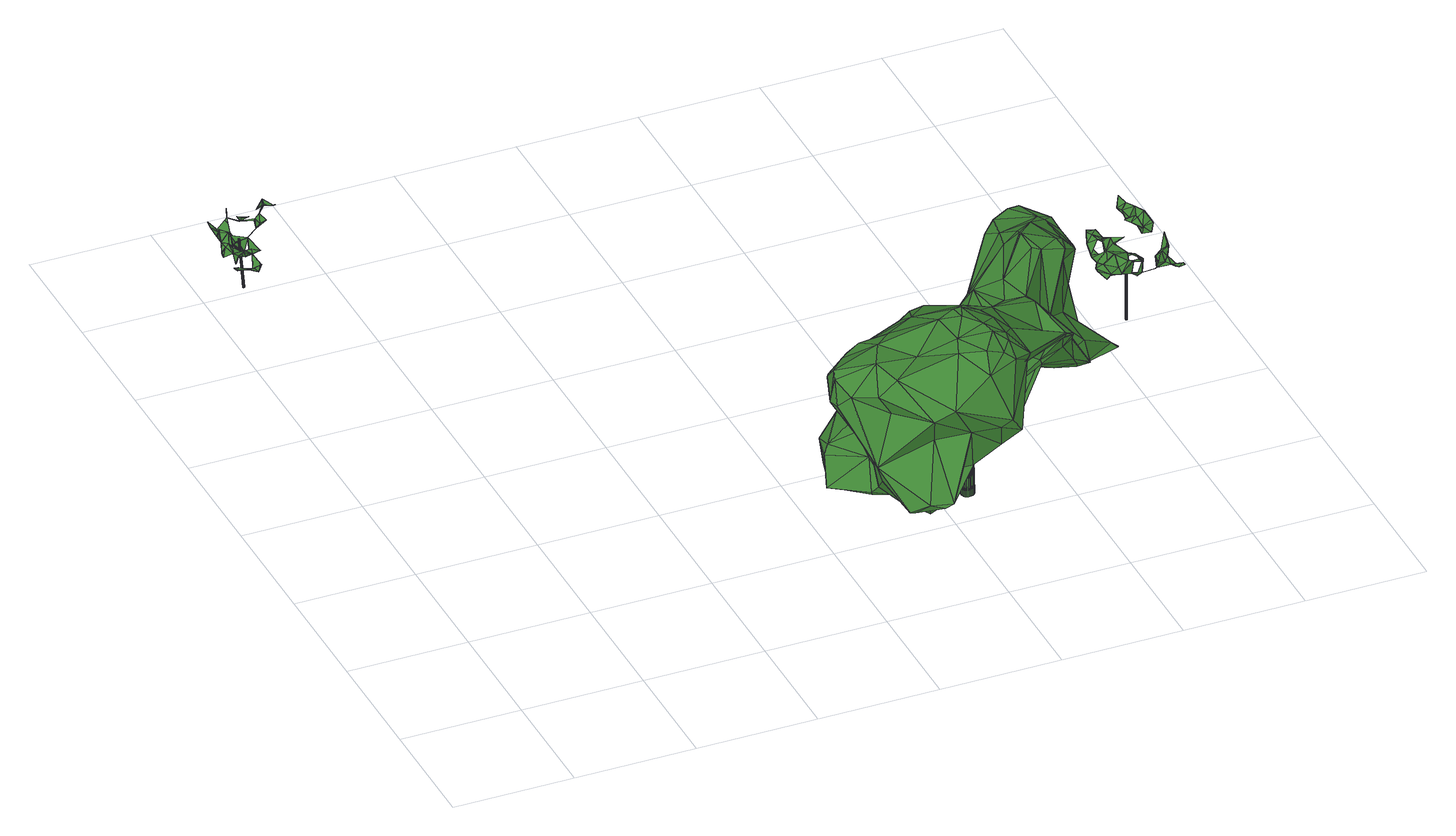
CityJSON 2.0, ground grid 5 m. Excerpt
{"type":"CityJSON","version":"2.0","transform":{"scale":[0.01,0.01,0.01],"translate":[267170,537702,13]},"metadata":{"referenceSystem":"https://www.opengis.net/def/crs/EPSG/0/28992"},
"CityObjects":{
"tree1":{"type":"SolitaryVegetationObject","attributes":{"gtid":547,"crown_width_m":2.65,"crown_median_z":15.43,"crown_r50_m":0.143,"crown_porosity":0.964,"trunk_H_m":2.27,"trunk_DBH_m":0.0518,"trunk_radius_m":0.0259,"trunk_base_height_m":13.16,"original_gtid":"618"},"geometry":[{"type":"MultiSurface","lod":"3","boundaries":[[[0,1,2]],[[2,1,3]],[[4,5,6]],[[7,8,9]],[[7,9,10]],[[11,12,13]],[[14,15,16]],[[17,18,19]],[[20,21,22]],[[23,24,25]],[[26,27,28]],[[11,13,29]],[[30,16,31]],[[32,33,34]],[[35,36,37]],[[25,38,23]],[[27,39,28]],[[25,40,41]],[[29,31,42]],[[35,2,43]],[[37,44,45]],[[46,47,48]],[[49,50,51]],[[52,51,50]],[[2,53,54]],[[55,56,57]],[[29,42,11]],[[58,59,60]],[[4,61,62]],[[29,13,63]],[[64,65,66]],[[67,68,69]],[[70,4,62]],[[71,5,69]],[[25,72,41]],[[37,45,73]],[[22,26,28]],[[22,28,74]],[[60,75,57]],[[76,77,78]],[[64,66,78]],[[78,66,76]],[[30,18,49]],[[79,42,65]],[[66,65,42]],[[80,52,50]],[[66,42,76]],[[31,76,42]],[[81,73,82]],[[56,55,83]],[[84,81,85]],[[86,59,58]],[[80,87,88]],[[20,22,74]],[[61,4,6]],[[18,50,49]],[[7,75,89]],[[19,18,90]],[[91,92,93]],[[85,94,95]],[[96,51,5]],[[97,88,98]],[[99,92,100]],[[23,38,24]],[[76,15,77]],[[101,33,74]],[[32,74,33]],[[102,48,53]],[[93,41,40]],[[103,104,95]],[[105,1,106]],[[106,107,105]],[[96,105,51]],[[2,35,54]],[[2,54,108]],[[109,100,92]],[[41,110,111]],[[84,85,95]],[[72,25,23]],[[27,9,8]],[[81,84,41]],[[16,15,76]],[[64,112,14]],[[16,76,31]],[[6,71,61]],[[48,103,53]],[[46,113,47]],[[58,89,86]],[[14,79,65]],[[30,79,14]],[[114,31,29]],[[26,21,27]],[[115,116,117]],[[108,53,2]],[[17,118,119]],[[92,110,109]],[[81,41,120]],[[53,121,102]],[[43,2,122]],[[123,121,124]],[[123,46,125]],[[60,59,75]],[[126,127,128]],[[129,127,126]],[[98,88,87]],[[130,127,131]],[[130,128,127]],[[38,40,24]],[[110,93,111]],[[104,37,120]],[[104,132,37]],[[106,6,5]],[[109,93,100]],[[133,25,41]],[[133,41,84]],[[129,131,127]],[[81,37,73]],[[123,125,121]],[[15,14,112]],[[134,135,96]],[[94,85,81]],[[95,104,84]],[[48,102,125]],[[48,125,46]],[[91,130,131]],[[123,113,46]],[[121,125,102]],[[39,99,32]],[[28,39,32]],[[90,62,19]],[[54,103,95]],[[16,30,14]],[[39,21,20]],[[136,130,91]],[[37,107,44]],[[1,107,37]],[[74,100,20]],[[51,117,49]],[[116,49,117]],[[41,111,120]],[[3,88,137]],[[3,137,2]],[[55,10,83]],[[39,138,99]],[[93,99,138]],[[114,29,63]],[[30,31,114]],[[139,96,135]],[[138,39,100]],[[93,138,100]],[[83,10,56]],[[123,103,113]],[[47,113,103]],[[74,28,101]],[[37,132,35]],[[47,103,48]],[[39,138,8]],[[136,140,141]],[[40,111,93]],[[94,82,106]],[[6,106,82]],[[15,112,77]],[[27,138,39]],[[86,89,75]],[[60,89,58]],[[126,128,130]],[[126,130,136]],[[25,24,40]],[[141,131,129]],[[7,10,55]],[[7,55,75]],[[73,6,142]],[[82,73,142]],[[82,142,6]],[[33,101,67]],[[116,62,90]],[[129,136,141]],[[134,52,139]],[[43,122,80]],[[91,131,141]],[[39,20,100]],[[124,103,123]],[[118,51,119]],[[54,53,103]],[[81,82,94]],[[63,18,30]],[[114,63,30]],[[129,126,136]],[[120,37,81]],[[30,143,79]],[[49,143,30]],[[34,33,67]],[[34,67,61]],[[22,21,26]],[[70,62,115]],[[115,62,116]],[[1,37,144]],[[35,132,124]],[[27,8,138]],[[140,136,91]],[[2,144,36]],[[121,108,124]],[[53,108,121]],[[145,9,27]],[[145,57,56]],[[93,92,99]],[[52,96,5]],[[134,96,52]],[[89,57,7]],[[60,57,89]],[[56,9,145]],[[74,32,100]],[[28,32,101]],[[32,99,100]],[[1,0,43]],[[1,43,80]],[[101,32,67]],[[106,5,71]],[[106,71,146]],[[59,86,75]],[[108,54,124]],[[103,124,104]],[[37,36,144]],[[84,104,120]],[[132,147,124]],[[104,124,147]],[[104,147,132]],[[140,91,110]],[[91,93,110]],[[105,107,1]],[[133,111,40]],[[14,65,64]],[[110,41,109]],[[109,41,93]],[[146,107,106]],[[107,146,44]],[[27,57,145]],[[27,7,57]],[[38,25,40]],[[133,40,25]],[[84,120,111]],[[133,84,111]],[[139,52,80]],[[135,134,139]],[[51,52,5]],[[51,5,115]],[[98,87,97]],[[80,122,87]],[[122,97,87]],[[77,112,78]],[[78,112,64]],[[18,116,90]],[[69,51,118]],[[49,116,18]],[[97,137,88]],[[2,137,97]],[[62,67,69]],[[80,51,1]],[[19,118,17]],[[62,61,67]],[[55,57,75]],[[141,92,91]],[[140,92,141]],[[110,92,140]],[[42,79,12]],[[42,12,11]],[[73,71,6]],[[94,1,144]],[[39,8,21]],[[27,21,8]],[[7,27,8]],[[50,17,119]],[[61,71,69]],[[105,96,80]],[[139,80,96]],[[70,115,4]],[[115,5,4]],[[63,13,143]],[[18,63,143]],[[18,143,49]],[[73,45,34]],[[67,45,44]],[[18,17,50]],[[62,118,19]],[[62,69,118]],[[122,2,97]],[[94,106,1]],[[115,117,51]],[[56,10,9]],[[73,68,71]],[[34,68,73]],[[3,1,88]],[[80,88,1]],[[80,1,105]],[[143,12,79]],[[71,68,146]],[[43,0,35]],[[35,0,36]],[[2,36,0]],[[146,68,44]],[[44,68,67]],[[143,13,12]],[[61,69,68]],[[61,68,34]],[[105,1,51]],[[54,95,144]],[[54,144,2]],[[94,144,95]],[[69,5,51]],[[124,54,35]],[[50,119,80]],[[80,119,51]],[[32,45,67]],[[34,45,32]],[[148,149,150]],[[148,150,151]],[[151,150,152]],[[151,152,153]],[[150,149,154]],[[150,154,152]],[[152,154,155]],[[152,155,153]],[[154,149,156]],[[154,156,155]],[[155,156,157]],[[155,157,153]],[[156,149,158]],[[156,158,157]],[[157,158,159]],[[157,159,153]],[[158,149,160]],[[158,160,159]],[[159,160,161]],[[159,161,153]],[[160,149,162]],[[160,162,161]],[[162,149,163]],[[162,163,161]],[[161,163,164]],[[161,164,153]],[[163,149,165]],[[163,165,164]],[[164,165,166]],[[164,166,153]],[[165,149,167]],[[165,167,166]],[[166,167,168]],[[166,168,153]],[[167,149,169]],[[167,169,168]],[[168,169,170]],[[168,170,153]],[[169,149,171]],[[169,171,170]],[[170,171,172]],[[170,172,153]],[[171,149,173]],[[171,173,172]],[[172,173,174]],[[172,174,153]],[[173,149,175]],[[173,175,174]],[[174,175,176]],[[174,176,153]],[[175,149,177]],[[175,177,176]],[[176,177,178]],[[176,178,153]],[[177,149,179]],[[177,179,178]],[[179,149,180]],[[179,180,178]],[[178,180,181]],[[178,181,153]],[[180,149,182]],[[180,182,181]],[[181,182,183]],[[181,183,153]],[[182,149,184]],[[182,184,183]],[[183,184,185]],[[183,185,153]],[[184,149,186]],[[184,186,185]],[[185,186,187]],[[185,187,153]],[[186,149,188]],[[186,188,187]],[[187,188,189]],[[187,189,153]],[[188,149,190]],[[188,190,189]],[[189,190,151]],[[189,151,153]],[[190,149,148]],[[190,148,151]]]}]},
"tree2":{"type":"SolitaryVegetationObject","attributes":{"gtid":377,"crown_width_m":12.2,"crown_median_z":18.65,"crown_r50_m":0.411,"crown_porosity":0.877,"trunk_H_m":5.58,"trunk_DBH_m":0.522,"trunk_radius_m":0.261,"trunk_base_height_m":13.07,"original_gtid":"420"},"geometry":[{"type":"Solid","lod":"3","boundaries":[[[[191,192,193]],[[194,192,191]],[[195,196,197]],[[198,199,200]],[[201,202,203]],[[204,205,206]],[[204,206,207]],[[208,201,209]],[[210,211,212]],[[213,214,215]],[[216,217,218]],[[207,219,204]],[[220,221,222]],[[213,215,223]],[[224,225,226]],[[227,228,229]],[[227,230,231]],[[232,233,234]],[[211,235,236]],[[225,237,238]],[[239,240,241]],[[242,240,239]],[[243,244,245]],[[243,246,244]],[[247,248,249]],[[250,251,252]],[[253,254,225]],[[255,246,243]],[[256,257,258]],[[259,260,261]],[[259,261,262]],[[263,264,265]],[[229,203,227]],[[250,252,266]],[[267,268,195]],[[269,270,271]],[[225,254,237]],[[269,272,273]],[[274,275,276]],[[238,237,249]],[[220,277,278]],[[279,280,281]],[[282,281,283]],[[223,284,285]],[[286,287,288]],[[277,234,289]],[[290,291,292]],[[293,294,295]],[[294,293,215]],[[216,296,297]],[[298,250,266]],[[298,299,250]],[[300,301,302]],[[303,274,304]],[[305,297,306]],[[307,308,309]],[[310,311,312]],[[310,312,276]],[[211,236,313]],[[314,315,316]],[[293,223,215]],[[216,317,267]],[[205,204,251]],[[266,252,318]],[[319,318,252]],[[320,277,289]],[[321,235,279]],[[294,214,322]],[[269,273,323]],[[324,208,209]],[[325,326,327]],[[191,239,255]],[[328,329,330]],[[328,331,329]],[[257,272,332]],[[333,334,259]],[[335,336,337]],[[338,339,340]],[[341,330,329]],[[301,342,343]],[[301,344,345]],[[323,273,314]],[[346,347,348]],[[320,289,201]],[[314,273,315]],[[349,315,333]],[[349,333,262]],[[350,310,218]],[[350,218,217]],[[245,323,243]],[[314,316,243]],[[314,243,323]],[[209,201,326]],[[351,296,352]],[[303,352,296]],[[292,253,353]],[[354,197,355]],[[354,355,356]],[[223,357,284]],[[257,261,260]],[[322,214,358]],[[359,327,326]],[[279,281,282]],[[285,360,356]],[[223,293,357]],[[299,205,251]],[[299,251,250]],[[243,316,194]],[[318,361,362]],[[197,363,364]],[[350,365,310]],[[243,194,255]],[[292,254,253]],[[264,284,366]],[[366,284,357]],[[367,198,237]],[[254,292,367]],[[353,205,299]],[[254,367,237]],[[237,368,249]],[[225,369,253]],[[353,253,369]],[[295,357,293]],[[275,303,296]],[[358,214,213]],[[205,353,206]],[[370,348,280]],[[371,231,230]],[[319,252,219]],[[372,373,312]],[[277,220,234]],[[259,374,260]],[[257,260,374]],[[252,251,204]],[[200,199,375]],[[267,195,197]],[[197,286,267]],[[200,368,198]],[[237,198,368]],[[191,255,194]],[[316,315,349]],[[255,239,246]],[[272,257,374]],[[283,347,375]],[[249,368,247]],[[368,200,247]],[[279,282,321]],[[376,377,372]],[[372,377,378]],[[223,285,213]],[[376,310,377]],[[281,347,283]],[[214,294,215]],[[341,379,306]],[[229,228,304]],[[327,380,381]],[[327,381,325]],[[342,301,300]],[[343,344,301]],[[329,308,382]],[[331,328,383]],[[232,380,233]],[[233,380,327]],[[384,385,295]],[[191,346,386]],[[387,222,388]],[[387,338,222]],[[309,383,300]],[[233,327,359]],[[210,329,382]],[[364,305,306]],[[324,209,381]],[[313,212,211]],[[345,302,301]],[[389,242,350]],[[390,242,389]],[[231,228,227]],[[391,345,344]],[[350,242,365]],[[392,266,318]],[[329,210,393]],[[380,391,381]],[[384,236,394]],[[309,331,383]],[[203,202,395]],[[203,395,371]],[[236,235,394]],[[246,239,271]],[[362,396,389]],[[396,390,389]],[[304,274,276]],[[244,270,245]],[[271,270,244]],[[397,298,336]],[[398,295,385]],[[310,275,296]],[[244,246,271]],[[373,399,312]],[[269,323,270]],[[400,401,220]],[[400,220,222]],[[229,304,276]],[[312,402,276]],[[343,342,202]],[[258,257,332]],[[323,245,270]],[[224,193,369]],[[290,353,264]],[[199,385,321]],[[403,286,356]],[[365,377,310]],[[286,288,267]],[[278,404,373]],[[405,379,341]],[[358,379,405]],[[320,201,203]],[[394,235,321]],[[395,406,383]],[[233,359,234]],[[378,377,222]],[[226,225,248]],[[381,326,325]],[[194,316,349]],[[347,346,407]],[[258,408,241]],[[332,408,258]],[[278,409,410]],[[208,202,201]],[[269,411,272]],[[324,344,208]],[[391,344,324]],[[235,211,210]],[[210,412,413]],[[210,387,412]],[[282,283,321]],[[328,352,414]],[[330,352,328]],[[304,414,303]],[[278,320,404]],[[295,415,384]],[[294,415,295]],[[278,410,220]],[[378,222,221]],[[345,340,339]],[[306,297,351]],[[192,416,193]],[[271,239,241]],[[409,417,221]],[[338,308,307]],[[371,230,203]],[[298,265,299]],[[322,212,313]],[[418,193,416]],[[358,355,197]],[[379,358,197]],[[259,262,333]],[[319,361,318]],[[193,346,191]],[[407,346,193]],[[299,265,353]],[[264,353,265]],[[303,414,352]],[[330,306,351]],[[341,306,330]],[[288,287,217]],[[371,395,414]],[[310,376,311]],[[364,306,379]],[[222,377,388]],[[364,379,197]],[[191,386,239]],[[208,343,202]],[[227,203,230]],[[294,322,415]],[[374,259,334]],[[414,383,328]],[[356,360,403]],[[263,265,298]],[[413,370,280]],[[362,389,287]],[[217,287,389]],[[257,361,319]],[[332,272,411]],[[312,311,372]],[[376,372,311]],[[307,309,339]],[[348,347,281]],[[348,281,280]],[[209,326,381]],[[337,336,392]],[[335,403,336]],[[297,317,216]],[[239,370,365]],[[419,207,418]],[[279,420,280]],[[420,413,280]],[[401,421,345]],[[400,421,401]],[[213,285,355]],[[411,408,332]],[[241,408,411]],[[203,229,422]],[[203,422,320]],[[321,375,199]],[[226,407,193]],[[224,226,193]],[[226,248,247]],[[226,247,407]],[[403,360,263]],[[353,369,206]],[[207,206,369]],[[340,421,400]],[[284,360,285]],[[263,360,284]],[[305,317,297]],[[358,212,322]],[[405,212,358]],[[279,235,413]],[[362,392,318]],[[337,392,362]],[[279,413,420]],[[330,351,352]],[[345,339,302]],[[309,302,339]],[[362,287,337]],[[216,218,310]],[[382,387,210]],[[329,405,341]],[[356,355,285]],[[266,336,298]],[[387,308,338]],[[382,308,387]],[[212,405,393]],[[212,393,210]],[[284,264,263]],[[228,231,371]],[[228,371,304]],[[317,268,267]],[[403,263,336]],[[414,304,371]],[[349,262,192]],[[349,192,194]],[[220,409,221]],[[372,409,373]],[[409,372,378]],[[361,396,362]],[[272,334,273]],[[374,334,272]],[[413,235,210]],[[319,219,419]],[[207,419,219]],[[396,423,242]],[[239,365,242]],[[198,367,398]],[[193,418,369]],[[207,369,418]],[[261,192,262]],[[340,400,338]],[[222,338,400]],[[220,401,234]],[[234,401,232]],[[366,398,367]],[[283,375,321]],[[373,409,278]],[[339,338,307]],[[300,406,342]],[[337,287,286]],[[346,239,386]],[[346,348,239]],[[217,267,288]],[[217,216,267]],[[370,424,348]],[[239,348,424]],[[239,424,370]],[[204,219,252]],[[345,421,340]],[[247,200,375]],[[238,248,225]],[[224,369,225]],[[249,248,238]],[[247,375,407]],[[347,407,375]],[[324,381,391]],[[213,355,358]],[[309,300,302]],[[422,402,425]],[[409,220,410]],[[387,388,412]],[[313,236,415]],[[290,292,353]],[[389,350,217]],[[367,291,366]],[[292,291,367]],[[366,291,264]],[[290,264,291]],[[394,321,385]],[[278,277,320]],[[384,394,385]],[[198,385,199]],[[398,385,198]],[[234,359,289]],[[392,336,266]],[[201,289,326]],[[331,308,329]],[[261,416,192]],[[271,411,269]],[[241,411,271]],[[388,377,412]],[[256,426,257]],[[361,257,426]],[[361,426,396]],[[256,396,426]],[[396,256,423]],[[357,398,366]],[[359,326,289]],[[295,398,357]],[[313,415,322]],[[399,402,312]],[[365,370,377]],[[356,286,354]],[[197,354,286]],[[335,286,403]],[[378,221,417]],[[351,297,296]],[[412,377,370]],[[413,412,370]],[[396,242,390]],[[397,336,263]],[[331,309,308]],[[337,286,335]],[[329,393,405]],[[315,334,333]],[[273,334,315]],[[404,320,425]],[[373,425,399]],[[402,399,425]],[[397,263,298]],[[343,208,344]],[[317,305,363]],[[384,415,236]],[[342,406,202]],[[395,202,406]],[[305,364,363]],[[300,383,406]],[[395,383,414]],[[422,425,320]],[[419,418,416]],[[404,425,373]],[[419,416,319]],[[319,416,257]],[[257,416,261]],[[196,195,268]],[[409,378,417]],[[197,196,363]],[[401,391,232]],[[345,391,401]],[[232,391,380]],[[196,268,363]],[[317,363,268]],[[241,240,258]],[[256,240,423]],[[242,423,240]],[[258,240,256]],[[276,275,310]],[[229,402,422]],[[229,276,402]],[[274,303,275]],[[310,296,216]],[[427,428,429]],[[427,429,430]],[[430,429,431]],[[430,431,432]],[[429,428,433]],[[429,433,431]],[[431,433,434]],[[431,434,432]],[[433,428,435]],[[433,435,434]],[[434,435,436]],[[434,436,432]],[[435,428,437]],[[435,437,436]],[[436,437,438]],[[436,438,432]],[[437,428,439]],[[437,439,438]],[[438,439,440]],[[438,440,432]],[[439,428,441]],[[439,441,440]],[[440,441,442]],[[440,442,432]],[[441,428,443]],[[441,443,442]],[[442,443,444]],[[442,444,432]],[[443,428,445]],[[443,445,444]],[[444,445,446]],[[444,446,432]],[[445,428,447]],[[445,447,446]],[[446,447,448]],[[446,448,432]],[[447,428,449]],[[447,449,448]],[[448,449,450]],[[448,450,432]],[[449,428,451]],[[449,451,450]],[[450,451,452]],[[450,452,432]],[[451,428,453]],[[451,453,452]],[[452,453,454]],[[452,454,432]],[[453,428,455]],[[453,455,454]],[[454,455,456]],[[454,456,432]],[[455,428,457]],[[455,457,456]],[[456,457,458]],[[456,458,432]],[[457,428,459]],[[457,459,458]],[[458,459,460]],[[458,460,432]],[[459,428,461]],[[459,461,460]],[[460,461,462]],[[460,462,432]],[[461,428,463]],[[461,463,462]],[[462,463,464]],[[462,464,432]],[[463,428,465]],[[463,465,464]],[[464,465,466]],[[464,466,432]],[[465,428,467]],[[465,467,466]],[[466,467,468]],[[466,468,432]],[[467,428,469]],[[467,469,468]],[[468,469,470]],[[468,470,432]],[[469,428,471]],[[469,471,470]],[[470,471,472]],[[470,472,432]],[[471,428,473]],[[471,473,472]],[[472,473,474]],[[472,474,432]],[[473,428,475]],[[473,475,474]],[[474,475,476]],[[474,476,432]],[[475,428,427]],[[475,427,476]],[[476,427,430]],[[476,430,432]]]]}]},
"tree3":{"type":"SolitaryVegetationObject","attributes":{"gtid":509,"crown_width_m":2.9,"crown_median_z":16.46,"crown_r50_m":0.171,"crown_porosity":0.95,"trunk_H_m":3.11,"trunk_DBH_m":0.0714,"trunk_radius_m":0.0357,"trunk_base_height_m":13.35,"original_gtid":"579"},"geometry":[{"type":"MultiSurface","lod":"3","boundaries":[[[477,478,479]],[[480,481,482]],[[483,484,485]],[[486,487,477]],[[488,489,490]],[[491,492,493]],[[494,495,496]],[[497,494,496]],[[498,499,500]],[[501,502,503]],[[504,505,506]],[[507,506,505]],[[508,509,510]],[[511,512,491]],[[513,512,511]],[[514,515,516]],[[517,516,515]],[[518,519,487]],[[520,519,518]],[[521,522,523]],[[523,522,524]],[[494,525,526]],[[527,528,529]],[[488,530,531]],[[532,525,533]],[[492,512,534]],[[492,491,512]],[[488,531,535]],[[536,537,510]],[[538,539,540]],[[533,525,494]],[[541,530,484]],[[524,522,542]],[[490,489,543]],[[490,543,477]],[[544,545,546]],[[537,547,548]],[[537,548,510]],[[549,495,550]],[[511,491,551]],[[547,552,553]],[[508,510,554]],[[507,512,555]],[[530,556,557]],[[553,548,547]],[[558,548,553]],[[521,559,522]],[[542,559,560]],[[522,559,542]],[[561,562,563]],[[538,504,539]],[[564,487,565]],[[486,477,543]],[[510,548,558]],[[566,481,480]],[[527,483,567]],[[568,479,569]],[[504,506,570]],[[571,572,573]],[[504,570,539]],[[510,558,574]],[[575,511,551]],[[576,545,544]],[[551,513,575]],[[510,577,554]],[[518,578,520]],[[491,579,580]],[[568,556,479]],[[523,581,498]],[[582,512,513]],[[547,537,552]],[[583,584,585]],[[586,587,588]],[[576,544,536]],[[481,589,590]],[[514,573,572]],[[552,591,553]],[[537,591,552]],[[505,538,592]],[[593,564,565]],[[519,584,583]],[[569,584,568]],[[584,493,492]],[[485,484,557]],[[594,588,587]],[[595,596,597]],[[562,596,595]],[[598,531,530]],[[598,530,529]],[[561,597,596]],[[534,551,491]],[[515,599,517]],[[600,517,599]],[[601,582,602]],[[519,493,584]],[[518,603,573]],[[518,573,572]],[[604,601,578]],[[605,593,489]],[[537,536,544]],[[537,544,591]],[[542,606,524]],[[607,561,608]],[[517,600,609]],[[532,610,611]],[[540,583,612]],[[578,601,613]],[[536,597,576]],[[576,597,607]],[[614,503,615]],[[614,615,616]],[[498,617,523]],[[614,618,619]],[[527,587,503]],[[527,503,514]],[[610,620,621]],[[590,622,481]],[[482,481,622]],[[488,605,489]],[[535,605,488]],[[494,623,624]],[[523,524,581]],[[524,606,581]],[[570,625,539]],[[477,519,583]],[[538,505,504]],[[578,507,505]],[[553,544,558]],[[591,544,553]],[[582,513,507]],[[560,499,542]],[[507,555,506]],[[607,597,561]],[[496,500,497]],[[621,626,611]],[[610,621,611]],[[495,627,550]],[[628,629,621]],[[630,525,532]],[[571,513,511]],[[513,571,575]],[[536,509,597]],[[631,632,576]],[[576,607,631]],[[608,563,631]],[[561,563,608]],[[607,608,631]],[[568,534,580]],[[599,633,516]],[[478,477,583]],[[478,583,540]],[[530,490,556]],[[488,490,530]],[[556,477,479]],[[556,490,477]],[[580,556,568]],[[485,556,580]],[[501,503,483]],[[629,587,626]],[[484,530,557]],[[485,557,556]],[[577,632,563]],[[506,585,570]],[[486,565,487]],[[478,540,585]],[[520,604,519]],[[496,634,627]],[[495,634,496]],[[616,511,635]],[[635,511,575]],[[623,497,636]],[[549,634,495]],[[500,499,560]],[[549,550,634]],[[550,627,634]],[[586,588,637]],[[493,502,579]],[[493,579,491]],[[510,574,577]],[[604,555,582]],[[507,578,582]],[[629,626,621]],[[638,626,567]],[[518,604,578]],[[632,545,576]],[[567,483,614]],[[567,614,619]],[[551,512,507]],[[567,626,587]],[[567,587,527]],[[604,582,601]],[[611,626,638]],[[630,500,526]],[[487,603,518]],[[497,623,494]],[[605,633,639]],[[605,598,528]],[[599,515,640]],[[527,514,516]],[[539,625,540]],[[503,614,483]],[[502,493,604]],[[482,574,480]],[[523,617,521]],[[635,588,594]],[[570,585,540]],[[604,518,572]],[[541,527,529]],[[541,529,530]],[[570,540,625]],[[543,593,486]],[[543,489,593]],[[639,564,593]],[[639,593,605]],[[605,535,598]],[[531,598,535]],[[641,636,559]],[[500,636,497]],[[574,558,546]],[[574,546,480]],[[603,642,573]],[[502,571,511]],[[639,633,640]],[[599,640,633]],[[519,604,493]],[[643,498,500]],[[521,617,559]],[[574,632,577]],[[599,516,644]],[[599,644,600]],[[605,528,633]],[[527,516,633]],[[527,633,528]],[[479,478,569]],[[584,569,478]],[[584,478,585]],[[480,546,566]],[[644,645,646]],[[610,532,533]],[[644,609,600]],[[644,646,609]],[[628,647,641]],[[645,609,646]],[[628,621,647]],[[517,609,645]],[[589,622,590]],[[562,595,563]],[[495,494,627]],[[544,546,558]],[[562,561,596]],[[640,515,642]],[[635,571,637]],[[615,587,586]],[[594,587,629]],[[594,618,635]],[[601,602,613]],[[502,604,572]],[[638,594,629]],[[614,616,618]],[[616,635,618]],[[594,567,618]],[[567,619,618]],[[594,638,567]],[[580,534,491]],[[637,588,635]],[[611,643,532]],[[611,617,643]],[[498,643,617]],[[575,571,635]],[[566,632,481]],[[520,555,604]],[[559,636,500]],[[560,559,500]],[[559,617,641]],[[615,586,616]],[[616,586,511]],[[637,571,586]],[[503,587,615]],[[568,492,534]],[[507,513,551]],[[572,571,502]],[[540,612,538]],[[536,510,509]],[[563,632,631]],[[481,632,589]],[[622,632,482]],[[622,589,632]],[[506,612,585]],[[477,487,519]],[[542,499,606]],[[592,578,505]],[[592,520,578]],[[593,565,486]],[[545,566,546]],[[574,482,632]],[[500,496,526]],[[627,526,496]],[[555,520,612]],[[538,612,592]],[[520,592,612]],[[555,612,506]],[[492,568,584]],[[613,602,578]],[[582,578,602]],[[583,585,612]],[[639,603,564]],[[640,603,639]],[[564,603,487]],[[501,483,579]],[[580,579,485]],[[483,485,579]],[[526,525,630]],[[511,586,573]],[[511,573,502]],[[571,573,586]],[[502,573,514]],[[502,514,503]],[[501,579,502]],[[498,606,499]],[[498,581,606]],[[551,534,512]],[[630,643,500]],[[644,648,645]],[[516,648,644]],[[555,512,582]],[[630,532,643]],[[641,647,636]],[[627,494,526]],[[640,642,603]],[[515,514,642]],[[597,509,595]],[[508,595,509]],[[514,573,642]],[[595,508,554]],[[595,554,563]],[[577,563,554]],[[528,598,529]],[[566,545,632]],[[541,484,527]],[[527,484,483]],[[638,628,611]],[[638,629,628]],[[617,628,641]],[[611,628,617]],[[533,620,610]],[[624,647,620]],[[621,620,647]],[[624,623,647]],[[517,648,516]],[[645,648,517]],[[494,620,533]],[[624,620,494]],[[636,647,623]],[[649,650,651]],[[649,651,652]],[[652,651,653]],[[652,653,654]],[[651,650,655]],[[651,655,653]],[[653,655,656]],[[653,656,654]],[[655,650,657]],[[655,657,656]],[[656,657,658]],[[656,658,654]],[[658,657,659]],[[658,659,654]],[[657,650,660]],[[657,660,659]],[[659,660,661]],[[659,661,654]],[[660,650,662]],[[660,662,661]],[[662,650,663]],[[662,663,661]],[[661,663,664]],[[661,664,654]],[[663,650,665]],[[663,665,664]],[[664,665,666]],[[664,666,654]],[[665,650,667]],[[665,667,666]],[[666,667,668]],[[666,668,654]],[[667,650,669]],[[667,669,668]],[[668,669,670]],[[668,670,654]],[[669,650,671]],[[669,671,670]],[[670,671,672]],[[670,672,654]],[[671,650,673]],[[671,673,672]],[[672,673,674]],[[672,674,654]],[[673,650,675]],[[673,675,674]],[[674,675,676]],[[674,676,654]],[[675,650,677]],[[675,677,676]],[[676,677,678]],[[676,678,654]],[[677,650,679]],[[677,679,678]],[[678,679,680]],[[678,680,654]],[[680,679,681]],[[680,681,654]],[[679,650,682]],[[679,682,681]],[[681,682,683]],[[681,683,654]],[[682,650,684]],[[682,684,683]],[[683,684,685]],[[683,685,654]],[[684,650,686]],[[684,686,685]],[[685,686,687]],[[685,687,654]],[[686,650,688]],[[686,688,687]],[[687,688,689]],[[687,689,654]],[[688,650,690]],[[688,690,689]],[[689,690,691]],[[689,691,654]],[[691,690,692]],[[691,692,654]],[[690,650,693]],[[690,693,692]],[[692,693,694]],[[692,694,654]],[[693,650,649]],[[693,649,694]],[[694,649,652]],[[694,652,654]]]}]}
},
"vertices":[
[106,3010,243],[127,3018,214],[81,3024,244],[92,3005,233],[199,3020,159],[174,3006,166],[183,3039,166],[299,3120,295],[269,3097,281],[293,3122,298],[283,3154,260],[165,2859,189],[158,2883,190],[190,2891,197],[129,2910,184],[107,2921,187],[129,2910,185],[151,2956,231],[170,2935,223],[175,2954,233],[261,3069,255],[288,3074,260],[288,3073,259],[165,3169,288],[165,3168,289],[159,3150,268],[288,3073,261],[269,3097,282],[261,3068,255],[165,2859,190],[155,2896,187],[130,2871,203],[234,3044,256],[234,3043,255],[199,3042,225],[118,3042,269],[118,3042,268],[138,3064,236],[164,3168,288],[250,3088,269],[146,3118,282],[145,3118,281],[130,2871,201],[106,3009,243],[152,3053,210],[198,3041,225],[54,3086,306],[53,3086,305],[54,3059,297],[170,2935,222],[151,2956,230],[157,2983,205],[134,2977,198],[61,3020,280],[88,3055,266],[309,3158,298],[308,3158,298],[299,3120,296],[336,3100,302],[336,3101,301],[330,3101,301],[208,3016,176],[213,2956,215],[189,2891,197],[107,2921,185],[129,2910,183],[93,2896,191],[199,3041,225],[199,3041,224],[184,2994,186],[185,2993,186],[183,3039,168],[159,3150,267],[162,3056,207],[256,3064,249],[330,3101,299],[93,2896,193],[89,2916,193],[89,2916,191],[155,2896,185],[113,2980,214],[144,3085,235],[152,3053,209],[283,3155,260],[102,3110,246],[102,3104,231],[336,3100,301],[73,2979,206],[73,2996,207],[330,3101,300],[214,2956,215],[174,3054,299],[186,3091,271],[186,3091,272],[113,3061,214],[93,3084,238],[134,2978,198],[73,2996,215],[72,2979,206],[244,3086,263],[244,3086,262],[234,3043,256],[65,3015,303],[77,3063,284],[94,3084,238],[127,3018,213],[137,3039,207],[137,3039,208],[63,3020,280],[186,3091,270],[185,3091,271],[145,3117,282],[107,2922,186],[54,3086,305],[158,2883,192],[184,2993,186],[212,2956,215],[175,2954,232],[175,2955,233],[151,2957,231],[144,3085,236],[66,3015,303],[92,3004,234],[77,3063,286],[89,3060,280],[55,3059,297],[168,3027,335],[200,3036,322],[200,3036,323],[168,3027,334],[195,3039,318],[195,3038,318],[118,3043,269],[145,3118,282],[121,2973,169],[120,2973,168],[160,3058,321],[73,2997,215],[250,3089,269],[120,2973,169],[173,3053,299],[174,3053,299],[162,3055,206],[189,2892,197],[113,3061,215],[293,3122,299],[162,3055,207],[89,3055,266],[178,3025,16],[175,3025,16],[178,3026,16],[156,3021,243],[156,3022,243],[154,3021,243],[177,3026,16],[156,3023,243],[177,3027,16],[155,3023,243],[176,3027,16],[155,3024,243],[176,3028,16],[154,3024,243],[175,3028,16],[174,3028,16],[153,3024,243],[174,3027,16],[152,3024,243],[173,3027,16],[152,3023,243],[173,3026,16],[151,3023,243],[172,3026,16],[151,3022,242],[172,3025,16],[151,3021,242],[173,3024,16],[151,3020,242],[173,3023,16],[152,3019,243],[174,3023,16],[174,3022,16],[153,3019,243],[175,3022,16],[154,3019,243],[176,3023,16],[155,3019,243],[177,3023,16],[155,3020,243],[177,3024,16],[156,3020,243],[178,3024,16],
[1721,801,313],[1712,658,291],[1694,597,488],[1625,847,257],[2207,440,743],[2245,441,763],[2252,408,734],[1685,509,899],[1765,594,876],[1658,623,845],[2689,1229,479],[2742,1146,500],[2747,1054,368],[1661,225,362],[1638,98,401],[1585,232,476],[1609,325,388],[2758,1259,676],[2746,1305,690],[2215,652,841],[2118,538,922],[2216,476,854],[2134,234,884],[2130,296,932],[2086,240,921],[2403,613,555],[2227,473,387],[2207,552,499],[1677,254,347],[2355,1206,520],[2281,1142,506],[2307,1040,654],[2001,170,882],[1639,512,713],[1464,450,734],[1616,557,724],[2837,947,318],[2846,911,332],[2715,979,261],[2838,948,323],[2847,911,336],[2535,1375,707],[2578,1476,613],[2478,1327,686],[2083,617,906],[2031,519,971],[1488,474,856],[1502,566,767],[1939,820,394],[1916,725,349],[1980,811,237],[2102,608,484],[1726,992,290],[1798,1011,303],[1805,1031,245],[1801,992,334],[1614,634,807],[1545,569,753],[1507,569,778],[1753,25,436],[1664,102,393],[1755,166,359],[1475,410,736],[1474,434,841],[1723,862,317],[1932,662,268],[1798,576,147],[1959,723,223],[1635,708,132],[1702,603,158],[1694,594,175],[1570,730,144],[1920,162,652],[1765,155,740],[1790,217,619],[1812,134,379],[2208,548,503],[2156,645,710],[1786,950,132],[1825,1007,232],[1915,918,244],[1751,762,140],[1749,962,113],[2621,784,381],[2582,695,461],[2550,834,362],[2497,1151,546],[2382,1160,507],[2023,856,773],[2013,856,715],[1933,831,756],[1956,832,781],[1905,810,764],[1834,113,798],[2068,110,701],[2146,341,511],[2176,417,438],[2209,442,430],[2574,1338,659],[1657,320,712],[1610,331,786],[1514,369,789],[2015,234,951],[2075,321,973],[1942,348,958],[2555,663,508],[2481,593,625],[1795,41,436],[1702,48,446],[2672,1012,762],[2690,1080,762],[2657,1062,783],[2622,661,474],[2663,814,363],[2467,556,691],[2506,554,699],[2532,1006,807],[2416,788,754],[2568,999,793],[2390,698,502],[2315,888,383],[2344,906,387],[2146,480,920],[1660,968,199],[1612,856,171],[1636,951,218],[2396,611,578],[1912,333,246],[1828,341,196],[2619,1204,428],[1904,696,852],[2138,340,938],[1760,1026,212],[2738,1294,713],[2630,1510,596],[2642,1460,592],[2612,1507,596],[2555,685,525],[2434,752,747],[2514,584,665],[2497,850,611],[1896,764,180],[1594,775,148],[1659,741,135],[2040,245,496],[1946,210,469],[2003,290,455],[2392,954,734],[2499,1034,865],[2497,1038,866],[2507,557,702],[2739,1073,704],[2749,1109,694],[2694,1255,738],[2592,1151,819],[1787,617,502],[1817,741,651],[1877,724,625],[1606,835,219],[2143,604,478],[2512,581,662],[2622,664,478],[1563,229,546],[2089,278,764],[2208,300,820],[2116,136,629],[1914,272,943],[2222,303,845],[2587,1472,597],[2027,128,667],[1909,373,239],[1940,363,330],[2424,584,681],[2469,546,705],[2098,750,550],[1678,311,860],[1629,394,900],[1576,597,813],[1603,381,503],[2080,773,567],[2820,917,355],[2292,955,416],[2382,1081,497],[1725,720,135],[1671,646,816],[2296,890,393],[2307,844,587],[2256,1040,492],[2472,542,719],[2611,1414,712],[2663,1428,703],[2409,784,756],[2552,882,562],[2003,451,980],[1937,515,943],[1828,712,341],[2348,840,720],[2341,849,655],[2183,450,423],[2147,447,461],[2681,1290,734],[1916,310,330],[2412,629,695],[2002,524,966],[2671,1034,461],[1928,415,391],[1908,210,469],[1801,408,874],[2536,989,520],[2471,1130,762],[2503,1247,734],[2561,887,400],[2054,191,545],[2608,1142,466],[2472,545,722],[2692,1078,664],[1767,699,648],[1907,803,189],[2321,1155,495],[2362,1180,506],[1890,830,191],[2164,712,633],[2047,809,735],[2664,812,472],[2063,386,973],[1738,565,224],[2283,1141,502],[1802,408,371],[1747,348,335],[2043,849,759],[2523,1120,816],[2703,1034,336],[1845,589,489],[2051,732,582],[2630,1059,446],[1811,614,271],[2151,675,8],[2125,675,7],[2150,682,8],[2134,667,566],[2133,674,566],[2108,667,565],[2147,688,8],[2130,680,566],[2143,694,8],[2126,685,566],[2138,698,8],[2120,690,566],[2131,700,7],[2114,692,565],[2125,701,7],[2107,693,565],[2118,700,7],[2100,692,565],[2112,697,7],[2094,689,565],[2106,693,7],[2089,685,564],[2102,688,6],[2085,680,564],[2100,681,6],[2082,673,564],[2099,675,6],[2081,667,564],[2100,668,6],[2082,660,564],[2103,662,6],[2085,654,564],[2107,656,6],[2089,648,564],[2112,652,6],[2095,644,564],[2119,650,6],[2101,642,564],[2125,649,7],[2108,641,564],[2132,650,7],[2115,642,565],[2138,653,7],[2121,644,565],[2144,657,7],[2126,649,565],[2148,662,7],[2130,654,565],[2150,669,8],[2133,660,566],
[2994,1497,336],[3002,1531,325],[3023,1521,296],[3151,1454,512],[3128,1438,497],[3158,1450,506],[3110,1417,288],[3064,1424,318],[3073,1446,324],[2998,1460,336],[3049,1489,358],[2982,1417,327],[2975,1420,341],[2998,1460,335],[3079,1500,297],[3078,1501,297],[3047,1498,343],[3233,1395,373],[3248,1400,443],[3254,1374,398],[3247,1408,361],[3259,1358,322],[3287,1362,308],[3257,1389,341],[3073,1446,325],[3123,1465,344],[3110,1417,289],[3060,1619,372],[3068,1566,365],[3053,1597,347],[3101,1561,324],[3209,1502,491],[3209,1502,490],[3180,1521,506],[3167,1498,307],[3130,1533,303],[3131,1533,304],[3103,1404,351],[3110,1373,369],[3110,1372,368],[3117,1346,390],[3049,1490,357],[3046,1499,343],[3061,1558,361],[3287,1362,306],[3309,1358,306],[3278,1327,323],[3301,1324,330],[3199,1371,366],[3253,1374,397],[3107,1386,302],[3061,1372,320],[3061,1373,320],[3012,1410,300],[2999,1368,316],[3202,1352,347],[3198,1371,367],[3078,1500,296],[2999,1367,316],[3173,1518,478],[3158,1567,499],[3032,1591,374],[3020,1613,373],[3007,1580,346],[3065,1410,325],[3310,1358,307],[2997,1460,336],[3134,1521,480],[3127,1485,483],[3127,1485,485],[3145,1598,517],[3156,1553,510],[3248,1400,445],[3247,1400,444],[3131,1533,302],[3145,1599,516],[3123,1560,488],[3208,1502,491],[3100,1561,325],[3026,1480,311],[3034,1438,316],[3130,1527,497],[3293,1389,284],[3293,1390,284],[3220,1455,418],[3230,1466,451],[3187,1460,448],[3060,1440,370],[3033,1438,317],[3118,1477,486],[3162,1412,276],[3053,1505,289],[3023,1522,297],[3027,1629,373],[3168,1498,308],[3123,1465,346],[3123,1465,345],[3143,1485,486],[3169,1498,307],[3169,1496,457],[3175,1497,463],[3092,1549,370],[3073,1447,325],[3078,1499,297],[3278,1327,324],[3104,1536,348],[3003,1531,326],[3036,1524,316],[3008,1580,345],[3183,1450,310],[3162,1413,277],[3184,1450,309],[3164,1405,481],[3164,1404,482],[3124,1560,487],[3062,1561,364],[3008,1425,346],[3163,1413,276],[3229,1481,456],[3231,1467,451],[3228,1482,455],[3020,1377,326],[3109,1373,369],[3091,1339,391],[3134,1521,377],[3134,1521,376],[3061,1440,369],[3095,1532,355],[3020,1377,328],[3299,1338,330],[3184,1466,416],[3184,1464,416],[3127,1330,388],[3202,1353,347],[3208,1378,307],[3047,1573,357],[3135,1521,377],[3155,1440,248],[3162,1414,276],[3184,1460,294],[3259,1358,320],[3156,1440,247],[3155,1440,246],[3198,1371,366],[3208,1380,307],[3165,1406,482],[3245,1408,361],[3233,1395,372],[3020,1613,372],[3204,1384,301],[3253,1373,398],[3209,1379,307],[3205,1385,301],[3233,1394,373],[3176,1463,435],[3162,1470,461],[3061,1373,321],[3248,1400,444],[3186,1460,294],[3256,1390,341],[3184,1450,311],[3205,1384,300],[3065,1410,327],[3101,1404,351],[3239,1373,328],[3102,1405,351],[3239,1373,330],[3092,1339,391],[3127,1331,387],[3127,1329,387],[3239,1373,329],[3117,1346,389],[3129,1475,35],[3125,1475,35],[3128,1476,35],[3121,1462,346],[3121,1463,346],[3118,1462,346],[3128,1477,35],[3121,1464,346],[3127,1478,35],[3120,1465,346],[3119,1465,346],[3126,1479,35],[3118,1466,346],[3125,1479,35],[3124,1478,35],[3117,1466,346],[3123,1478,35],[3116,1465,346],[3122,1478,35],[3115,1465,346],[3122,1477,35],[3115,1464,346],[3122,1476,35],[3114,1463,346],[3122,1475,35],[3114,1462,346],[3122,1474,35],[3114,1461,346],[3122,1473,35],[3115,1460,346],[3123,1472,35],[3115,1459,346],[3116,1459,346],[3124,1472,35],[3117,1459,346],[3125,1471,35],[3118,1459,346],[3126,1472,35],[3119,1459,346],[3127,1472,35],[3120,1459,346],[3128,1473,35],[3120,1460,346],[3121,1460,346],[3128,1474,35],[3121,1461,346]
]}
